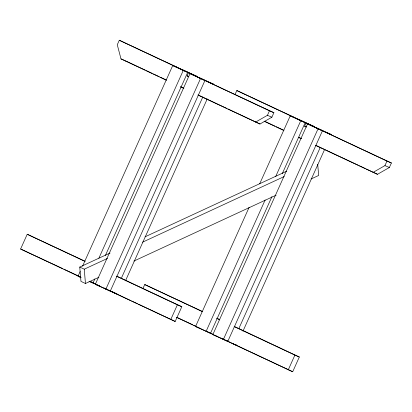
<?xml version="1.0" encoding="UTF-8"?>
<svg xmlns="http://www.w3.org/2000/svg" width="412" height="412" viewBox="0 0 412 412"><rect width="100%" height="100%" fill="white"/><g stroke="black" fill="none" stroke-linecap="round" stroke-linejoin="round"><path stroke-width="0.62" d="M81.128 277.451L20.6 249.013L27.228 234.263L85.207 261.321M192.934 74.66L119.305 40.247L117.276 44.759L120.994 58.901L166.422 80.247M80.824 277.497L78.059 276.195L80.165 271.503M82.539 266.219L172.731 65.539L177.165 67.434M98.854 258.252L183.242 70.478L187.676 72.373L105.395 255.455M94.848 278.924L93.004 283.034L89.121 281.375M188.773 76.714L187.084 75.921L188.5 72.764L196.545 76.169L181.599 69.334M189.999 73.65L204.944 80.489L110.267 291.145L95.326 284.311L189.999 73.65L194.433 75.55M105.832 289.25L200.51 78.589M121.298 278.373L202.786 97.057M125.464 280.86L207.221 98.952M142.954 288.524L144.736 284.553L202.714 311.611M235.041 94.482L236.812 90.532L310.447 124.949M170.753 319.568L177.381 304.823L181.816 306.719L175.188 321.468L89.131 281.216M255.533 122.122L267.429 115.314L269.458 110.802L273.892 112.703L271.863 117.214L259.972 124.017L197.873 95.028M271.956 196.596L210.511 333.318L195.566 326.484L249.1 207.365M259.648 183.891L290.239 115.824L294.673 117.724M206.077 331.423L265.148 199.98M275.695 176.511L300.75 120.762L305.184 122.663L282.241 173.715M306.281 127.004L304.592 126.211L306.013 123.049L314.052 126.458L299.107 119.619M307.507 123.94L322.452 130.774L227.779 341.435L212.834 334.596L307.507 123.94L311.941 125.835M223.345 339.534L318.018 128.879M238.805 328.663L320.294 147.342M242.977 331.145L324.728 149.242M288.261 369.858L294.889 355.108L299.323 357.008L292.695 371.753L214.348 335.126M373.045 172.407L384.937 165.603L386.966 161.092L391.4 162.987L389.371 167.499L377.48 174.307L315.386 145.312M98.875 277.291L85.464 283.502L80.963 281.386L79.748 267.069L110.066 253.025M145.045 236.823L286.706 171.191M79.748 267.069L84.254 269.185L107.573 258.386M142.552 242.179L284.213 176.552M133.854 261.09L276.097 195.19M311.075 178.983L318.656 175.471L317.709 164.27M198.867 77.446L213.813 84.285L209.378 82.385M316.375 127.735L331.32 134.57L326.886 132.674M187.084 75.921L188.748 76.632M304.592 126.211L306.255 126.922M267.429 115.314L271.863 117.214M384.937 165.603L389.371 167.499M120.994 58.901L124.872 60.559M20.6 249.013L62.866 268.686M78.059 276.195L80.829 277.384M195.566 326.484L200 328.379M95.326 284.311L99.761 286.206M104.195 288.106L105.853 288.817M212.834 334.596L216.712 336.259M221.702 338.391L223.366 339.107M114.701 293.045L117.477 294.23M232.213 343.33L233.877 344.046M391.4 162.987L310.514 125.166L386.966 161.092M236.812 90.532L306.013 123.049M290.239 115.824L300.75 120.762M273.892 112.703L193.007 74.881L269.458 110.802M119.305 40.247L188.5 72.764M172.731 65.539L183.242 70.478M264.489 121.21L274.969 126.139M276.138 126.685L283.708 130.244M298.849 137.361L301.182 138.453M315.741 145.297L358.26 165.274M359.424 165.825L365.248 168.56M366.412 169.105L377.48 174.307M264.128 121.231L283.93 130.537M298.494 137.376L301.404 138.746M145.23 70.102L125.428 60.801L125.495 61.053M146.394 70.653L152.219 73.388M153.388 73.933L159.207 76.673M160.376 77.219L166.201 79.959M180.76 86.798L183.67 88.168M198.234 95.007L226.77 108.418M227.934 108.969L259.972 124.017M180.405 86.819L183.896 88.456M216.681 318.172L219.591 319.542M234.14 326.376L299.323 357.008M144.736 284.553L202.354 311.627M216.903 318.466L219.812 319.83M234.361 326.67L294.889 355.108M116.632 276.091L181.816 306.719M27.228 234.263L84.846 261.342M116.854 276.38L177.381 304.823M227.244 340.812L228.902 341.589M176.882 317.333L192.595 324.718M193.758 325.264L196.086 326.356M207.143 331.552L208.307 332.098M209.414 332.618L212.963 334.287M221.11 338.118L292.695 371.753M176.521 317.348L199.217 328.014M200.381 328.56L213.184 334.575M91.361 281.89L93.019 282.668M111.946 291.562L115.818 293.385M64.03 269.232L78.579 276.071M89.636 281.267L96.037 284.275M97.201 284.821L99.529 285.913M104.185 288.101L106.512 289.198M106.96 289.404L130.372 300.41M131.536 300.956L137.356 303.69M138.52 304.236L175.188 321.468M84.254 269.185L85.464 283.502M236.648 345.23L235.535 344.756L236.648 345.23"/></g></svg>
